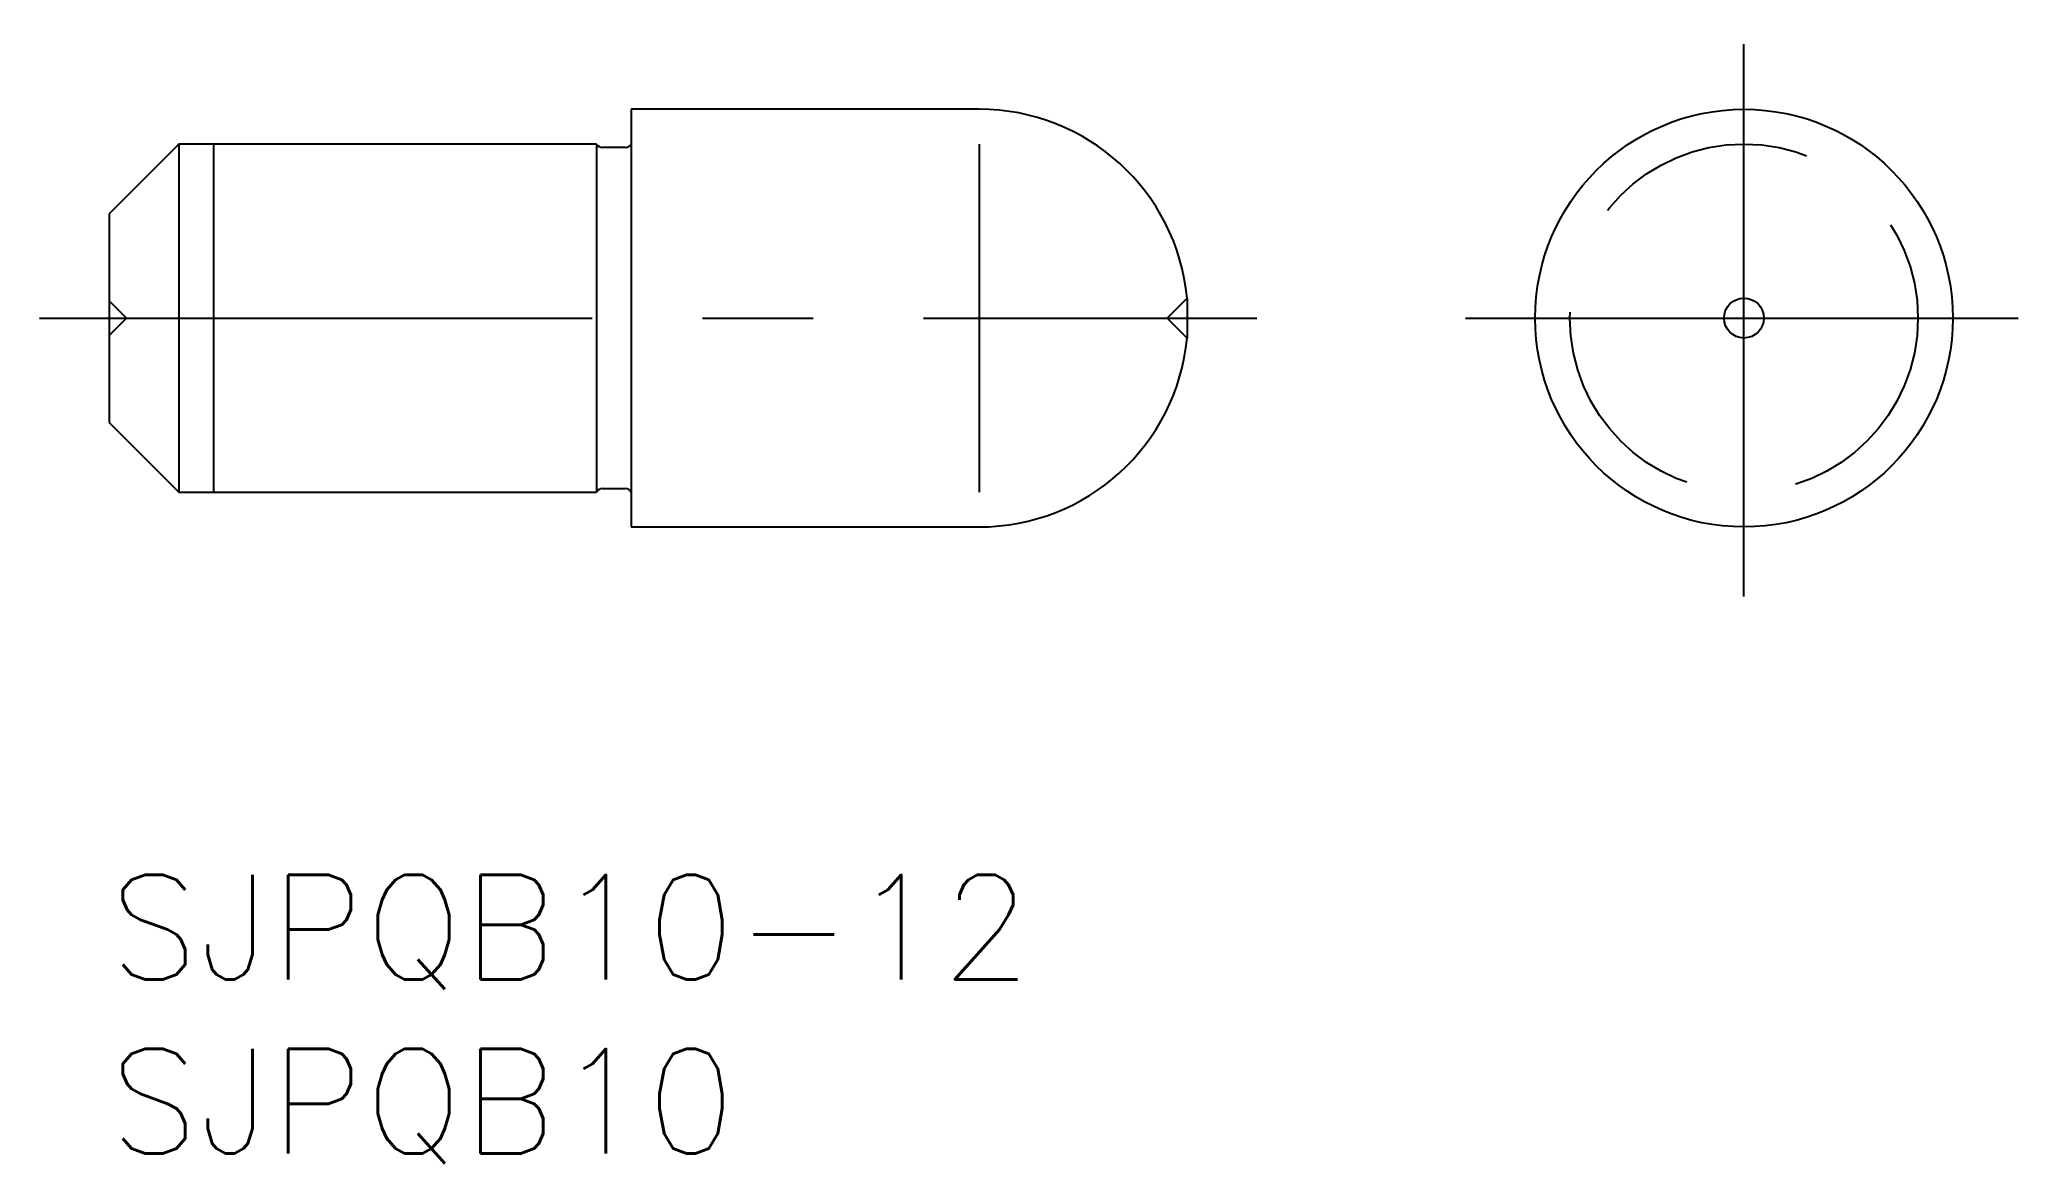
# Model space of a CAD drawing. Extents: x -2 to 55, y -8.3 to 24.
import ezdxf

# ---------------------------------------------------------------- set-up
doc = ezdxf.new("R2010")
doc.units = 0
doc.header["$LTSCALE"] = 0.5
doc.linetypes.add('CENTER', pattern=[50.8, 31.75, -6.35, 6.35, -6.35])
doc.linetypes.add('DASHED', pattern=[19.05, 12.7, -6.35])
for name, color, linetype in [('MSM_CENTER', 1, 'CENTER'), ('MSM_CONTINUOUS', 7, 'CONTINUOUS'), ('MSM_DASHED', 4, 'DASHED'), ('MSM_NARROW', 5, 'CONTINUOUS'), ('MSM_PART_NUMBER', 7, 'CONTINUOUS')]:
    doc.layers.add(name, color=color, linetype=linetype)
doc.styles.get("Standard").update_dxf_attribs({"font": 'txt.shx', "height": 0.5, "bigfont": 'bigfont.shx'})

# ---------------------------------------------------------------- blocks, each defined once
blk = doc.blocks.new('*U16')
at = {"layer": 'MSM_PART_NUMBER'}
blk.add_text('SJPQB10-12', height=3, dxfattribs=at).set_placement((0, -3))
blk = doc.blocks.new('*U17')
at = {"layer": 'MSM_PART_NUMBER'}
blk.add_text('SJPQB10', height=3, dxfattribs=at).set_placement((0, -8))

msp = doc.modelspace()

# ---------------------------------------------------------------- linework, layer by layer
at = {"layer": 'MSM_CENTER'}
for p, q in [((46.973, 8), (46.973, 24)), ((-2, 16), (32.973, 16)), ((38.973, 16), (54.973, 16))]:
    msp.add_line(p, q, dxfattribs=at)
at = {"layer": 'MSM_CONTINUOUS'}
for p, q in [((25, 22), (15, 22)), ((15, 22), (15, 10)), ((2, 21), (0, 19)), ((14, 21), (2, 21)), ((2, 21), (2, 11)), ((14, 21), (14, 11)), ((14.827, 20.9), (14.173, 20.9)), ((0, 19), (0, 13)), ((30.973, 16.573), (30.973, 15.427)), ((0, 13), (2, 11)), ((2, 11), (14, 11)), ((14.173, 11.1), (14.827, 11.1)), ((15, 10), (25, 10))]:
    msp.add_line(p, q, dxfattribs=at)
for radius in [6, 0.573]:
    msp.add_circle((46.973, 16), radius, dxfattribs=at)
for centre, radius, start, end in [((25, 16), 6, 5.4764, 90), ((14.173, 21.1), 0.2, 210, 270), ((14.827, 21.1), 0.2, 270, 330), ((25, 16), 6, 270, 354.5236), ((14.173, 10.9), 0.2, 90, 150), ((14.827, 10.9), 0.2, 30, 90)]:
    msp.add_arc(centre, radius, start, end, dxfattribs=at)
at = {"layer": 'MSM_DASHED'}
for p, q in [((30.973, 16.573), (30.4, 16)), ((0.5, 16), (0, 16.5)), ((0, 15.5), (0.5, 16)), ((30.4, 16), (30.973, 15.427))]:
    msp.add_line(p, q, dxfattribs=at)
msp.add_circle((46.973, 16), 5, dxfattribs=at)
at = {"layer": 'MSM_NARROW'}
for p, q in [((3, 21), (3, 11)), ((25, 21), (25, 11))]:
    msp.add_line(p, q, dxfattribs=at)

# ---------------------------------------------------------------- block references
at = {"layer": 'MSM_CONTINUOUS'}
for name in ['*U16', '*U17']:
    msp.add_blockref(name, (0, 0), dxfattribs=at)

doc.saveas('drawing.dxf')
